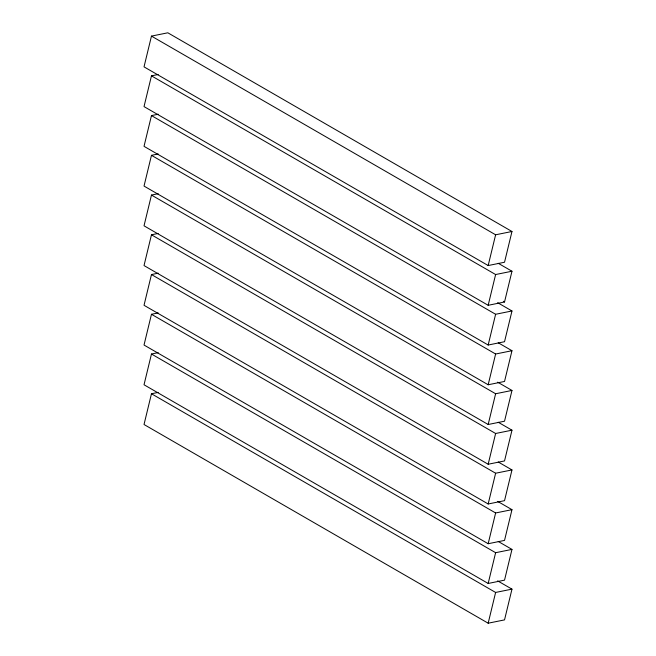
<?xml version="1.0" encoding="UTF-8"?>
<svg xmlns="http://www.w3.org/2000/svg" width="656" height="656" viewBox="0 0 656 656"><rect width="100%" height="100%" fill="white"/><g stroke="black" fill="none" stroke-linecap="round" stroke-linejoin="round"><path stroke-width="0.98" d="M151.47 36.105L144.025 66.863L488.171 265.549L504.53 262.244L511.975 231.494L167.829 32.8L151.47 36.105L495.616 234.799L511.975 231.494M158.203 74.489L151.47 75.85L144.025 106.6L488.171 305.294L504.53 301.981L511.975 271.231L498.232 263.294M158.203 114.226L151.47 115.587L144.025 146.337L488.171 345.031L504.53 341.719L511.975 310.969L497.642 302.687M158.203 153.963L151.47 155.324L144.025 186.074L488.171 384.769L504.53 381.456L511.975 350.706L498.232 342.776M158.203 193.7L151.47 195.062L144.025 225.82L488.171 424.506L504.53 421.201L511.975 390.443L497.642 382.169M158.203 233.438L151.47 234.799L144.025 265.557L488.171 464.243L504.53 460.938L511.975 430.18L498.232 422.251M158.203 273.175L151.47 274.544L144.025 305.294L488.171 503.98L504.53 500.676L511.975 469.926L498.232 461.988M158.203 312.92L151.47 314.281L144.025 345.031L488.171 543.726L504.53 540.413L511.975 509.663L497.642 501.381M158.203 352.657L151.47 354.019L144.025 384.769L488.171 583.463L504.53 580.15L511.975 549.4L498.232 541.462M158.203 392.395L151.47 393.756L144.025 424.506L488.171 623.2L504.53 619.895L511.975 589.137L497.642 580.863M488.171 265.549L495.616 234.799M488.171 305.294L495.616 274.536L511.975 271.231M488.171 345.031L495.616 314.273L511.975 310.969M488.171 384.769L495.616 354.019L511.975 350.706M488.171 424.506L495.616 393.756L511.975 390.443M488.171 464.243L495.616 433.493L511.975 430.18M488.171 503.98L495.616 473.23L511.975 469.926M488.171 543.726L495.616 512.967L511.975 509.663M488.171 583.463L495.616 552.705L511.975 549.4M488.171 623.2L495.616 592.45L511.975 589.137M151.47 75.85L495.616 274.536M503.341 301.293L504.53 301.981M151.47 115.587L495.616 314.273M151.47 155.324L495.616 354.019M151.47 195.062L495.616 393.756M151.47 234.799L495.616 433.493M151.47 274.544L495.616 473.23M151.47 314.281L495.616 512.967M151.47 354.019L495.616 552.705M151.47 393.756L495.616 592.45"/></g></svg>
